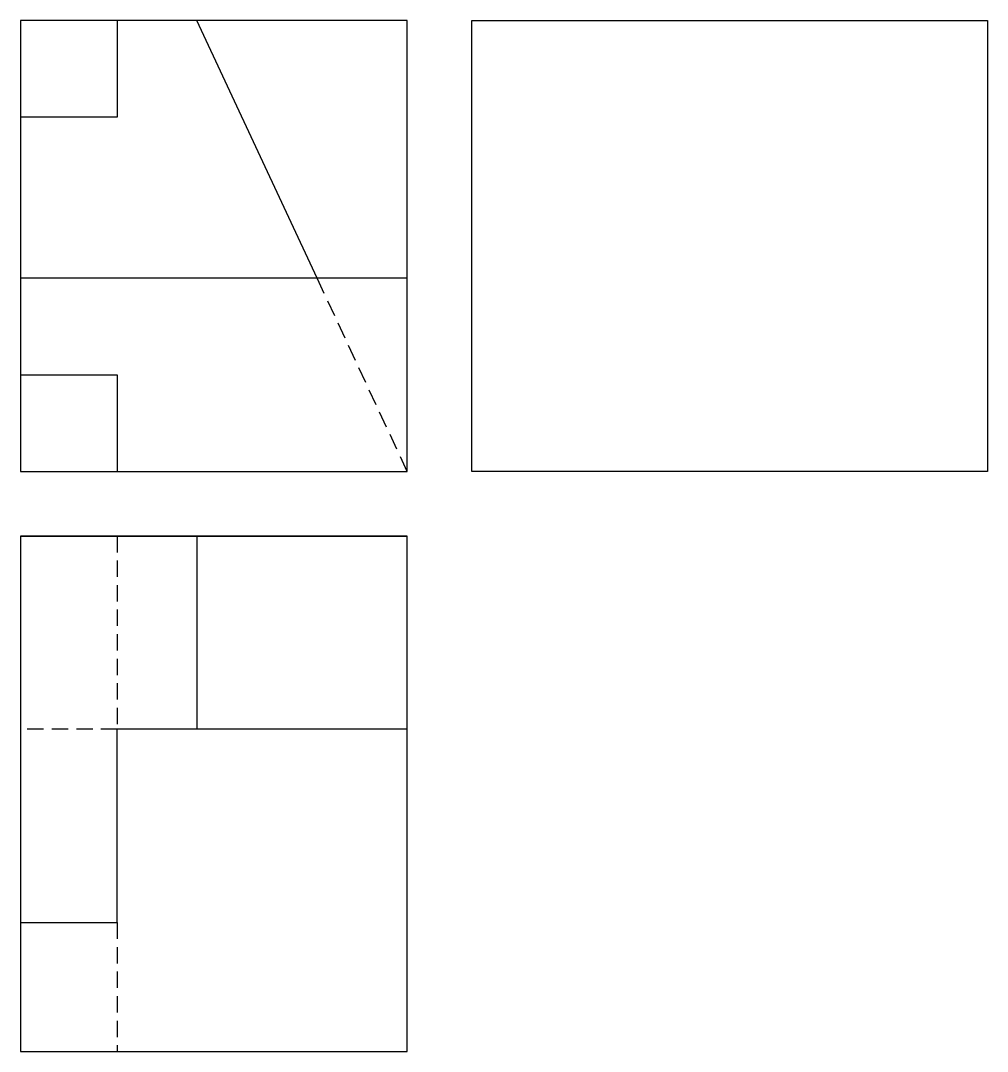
# Model space of a CAD drawing. Header units: millimetres. Extents: x 0 to 150, y 0 to 160.
import ezdxf

# ---------------------------------------------------------------- set-up
doc = ezdxf.new("R2010")
doc.units = ezdxf.units.MM
doc.header["$LTSCALE"] = 0.2
doc.linetypes.add('TRAZOS', pattern=[19.05, 12.7, -6.35])
doc.layers.add('_ALZADO', color=1, linetype='Continuous', lineweight=30)
doc.layers.add('_PLANTA', color=3, linetype='Continuous', lineweight=30)
doc.layers.add('Auxiliar', color=253, linetype='Continuous')

msp = doc.modelspace()

# ---------------------------------------------------------------- linework, layer by layer
at = {"layer": '_ALZADO'}
for p, q in [((27.36, 160), (0, 160)), ((0, 160), (0, 105)), ((15, 160), (15, 145)), ((46.01, 120), (27.36, 160)), ((15, 145), (0, 145)), ((60, 120), (0, 120)), ((60, 90), (60, 120)), ((0, 105), (15, 105)), ((15, 105), (15, 90)), ((15, 90), (60, 90))]:
    msp.add_line(p, q, dxfattribs=at)
at = {"layer": '_ALZADO', "linetype": 'TRAZOS'}
msp.add_line((60, 90), (46.01, 120), dxfattribs=at)
at = {"layer": '_PLANTA'}
for p, q in [((0, 80), (0, 0)), ((0, 80), (60, 80)), ((27.36, 80), (27.36, 50)), ((60, 0), (60, 80)), ((60, 50), (15, 50)), ((15, 20), (15, 50)), ((0, 20), (15, 20)), ((0, 0), (60, 0))]:
    msp.add_line(p, q, dxfattribs=at)
at = {"layer": '_PLANTA', "linetype": 'TRAZOS'}
for p, q in [((15, 80), (15, 50)), ((15, 50), (0, 50)), ((15, 20), (15, 0))]:
    msp.add_line(p, q, dxfattribs=at)
at = {"layer": 'Auxiliar'}
for points in [[(0, 90), (60, 90), (60, 160), (0, 160)], [(70, 160), (150, 160), (150, 90), (70, 90)], [(0, 0), (60, 0), (60, 80), (0, 80)]]:
    msp.add_lwpolyline(points, close=True, dxfattribs=at)

doc.saveas('drawing.dxf')
